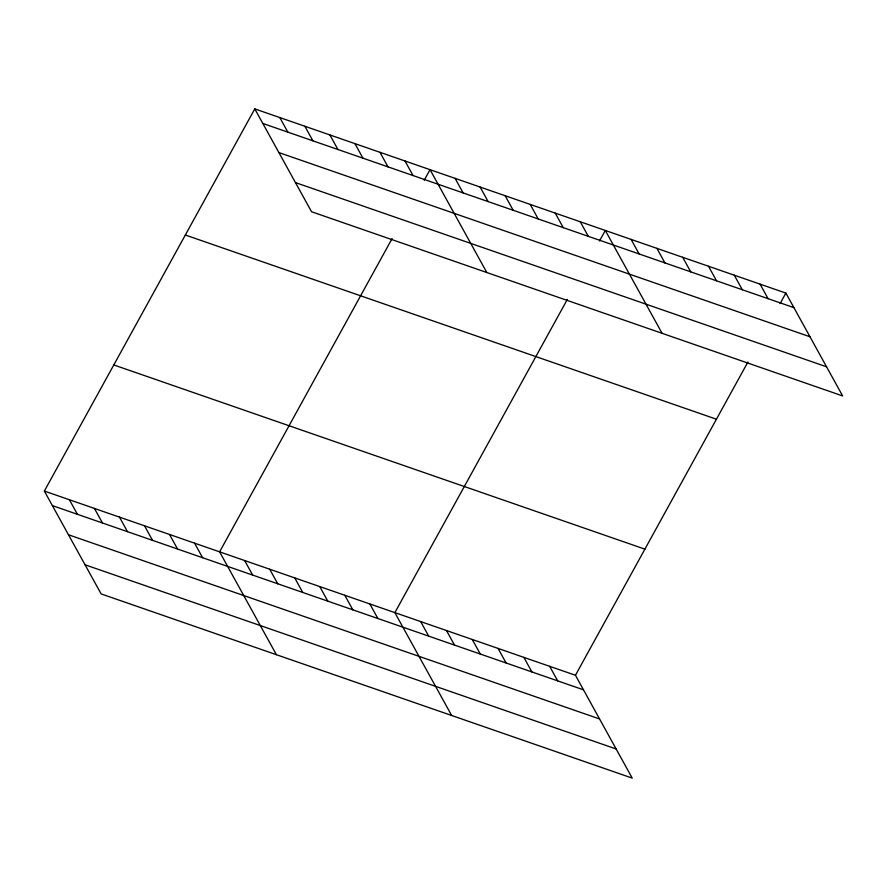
<?xml version="1.0" encoding="UTF-8"?>
<svg xmlns="http://www.w3.org/2000/svg" width="887" height="887" viewBox="0 0 887 887"><rect width="100%" height="100%" fill="white"/><g stroke="black" fill="none" stroke-linecap="round" stroke-linejoin="round"><path stroke-width="1.33" d="M44.35 491.065L575.452 675.262L632.22 778.11L101.129 593.913L44.35 491.065L254.78 108.89L785.871 293.087L842.65 395.935L311.548 211.738L254.78 108.89M392.109 238.57L219.61 551.858L276.389 654.695M424.252 180.183L430.04 169.672L486.819 272.52M567.37 299.362L394.87 612.64L451.649 715.487M599.512 240.965L605.3 230.454L662.079 333.301M575.452 675.262L747.941 361.985M780.094 303.598L785.871 293.087M262.807 123.448L793.909 307.634M278.895 152.575L809.997 336.772M295.471 182.6L826.562 366.797M185.339 235.011L716.43 419.207M113.791 364.945L644.893 549.142M52.388 505.623L583.48 689.82M68.465 534.761L599.568 718.958M85.041 564.775L616.132 748.972M760.081 284.139L768.109 298.697M734.281 275.192L742.319 289.75M708.491 266.244L716.519 280.802M682.691 257.297L690.729 271.854M656.89 248.349L664.928 262.907M631.101 239.401L639.128 253.959M580.264 221.772L588.303 236.33M555.229 213.091L563.267 227.649M530.193 204.409L538.221 218.967M505.158 195.728L513.185 210.274M480.111 187.046L488.149 201.593M455.075 178.354L463.114 192.911M405.004 160.99L413.043 175.548M379.969 152.309L387.996 166.856M354.933 143.627L362.96 158.174M329.886 134.935L337.925 149.493M304.851 126.253L312.889 140.811M279.815 117.572L287.854 132.13M549.652 666.314L557.69 680.872M523.851 657.367L531.89 671.925M498.062 648.43L506.089 662.977M472.261 639.483L480.299 654.029M446.471 630.535L454.499 645.082M420.671 621.587L428.709 636.134M369.835 603.958L377.873 618.505M344.799 595.277L352.838 609.824M319.763 586.584L327.791 601.142M294.728 577.903L302.755 592.461M269.692 569.221L277.72 583.779M244.646 560.54L252.684 575.086M194.575 543.166L202.613 557.723M169.539 534.484L177.566 549.042M144.503 525.803L152.531 540.36M119.468 517.121L127.495 531.679M94.421 508.439L102.46 522.986M69.386 499.758L77.424 514.305"/></g></svg>
